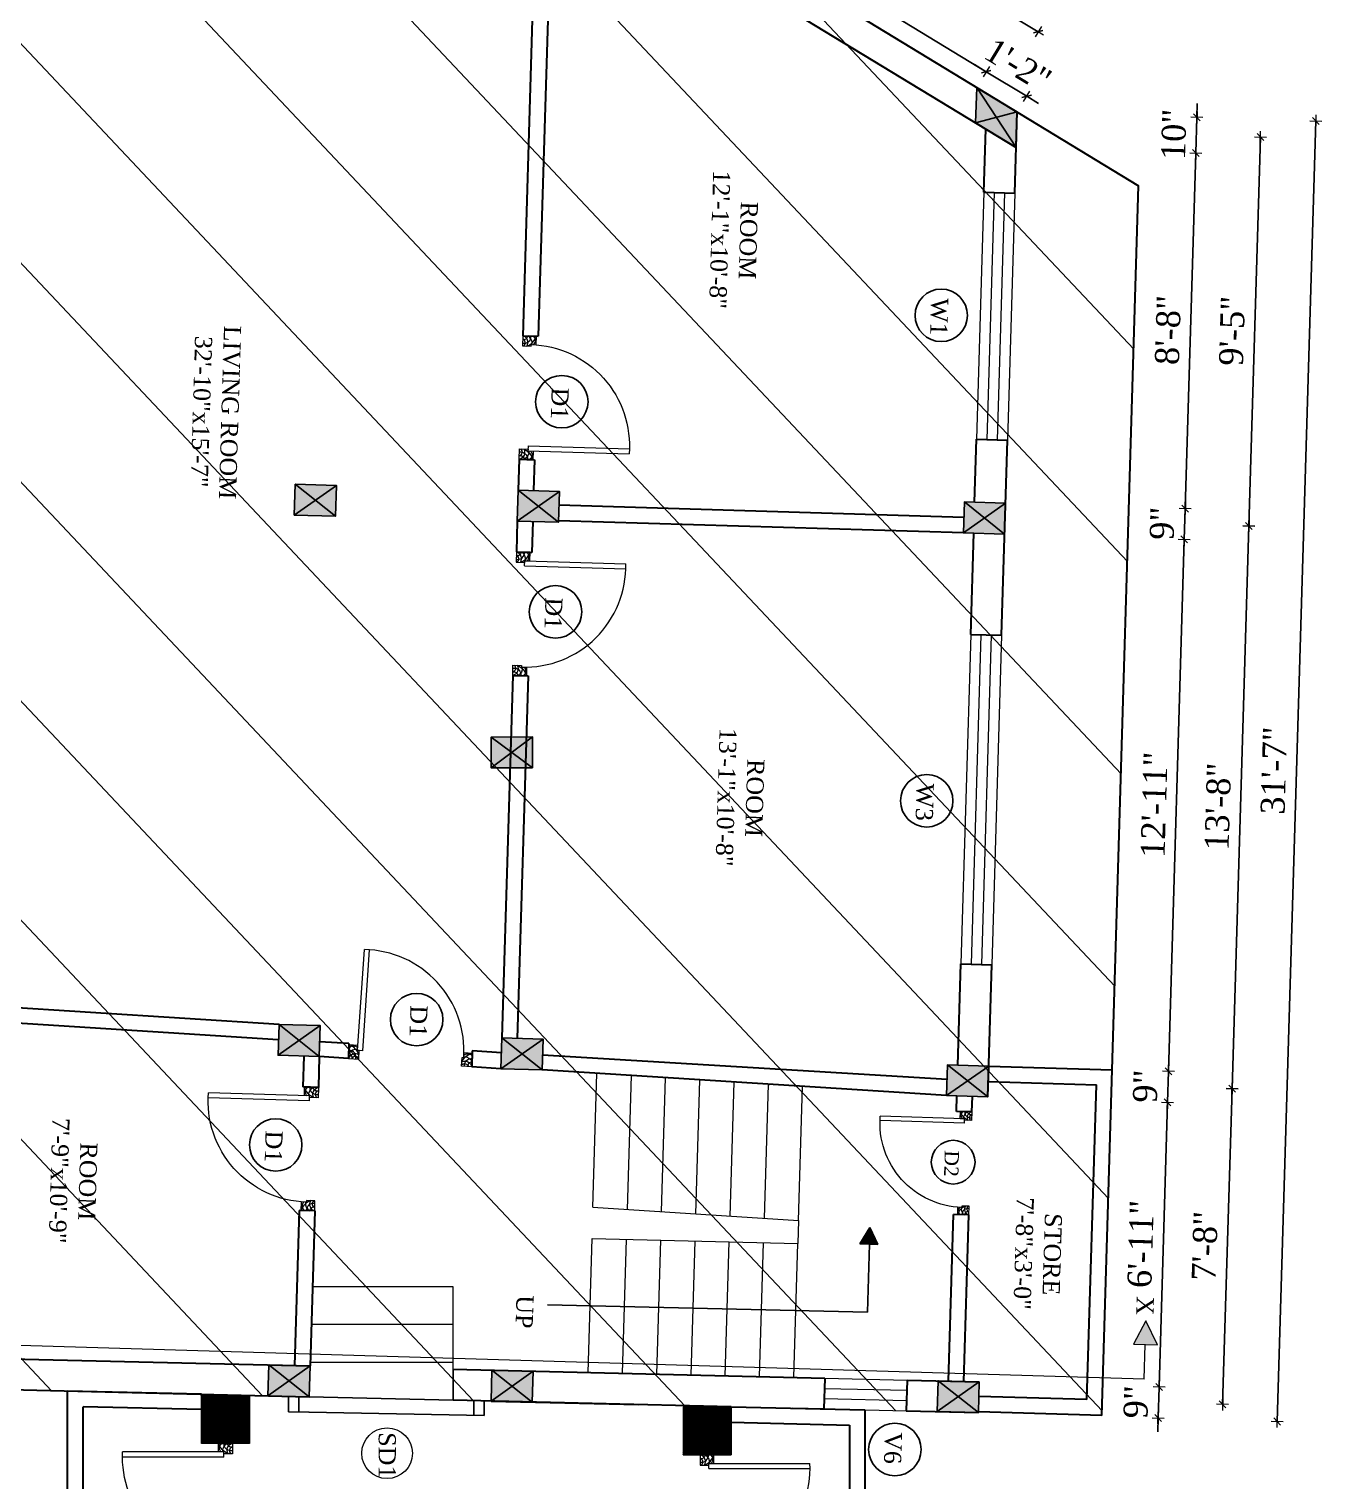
# Model space of a CAD drawing. Header units: inches. Extents: x 4069 to 291496, y -47643 to 12535.
# Drawn here: x 135830.4 to 136207.1, y -23064.9 to -22642 of the extents above; entities that cross this region are included whole.
import ezdxf

# ---------------------------------------------------------------- set-up
doc = ezdxf.new("R2010")
doc.units = ezdxf.units.IN
doc.header["$LTSCALE"] = 5
doc.header["$MEASUREMENT"] = 0
for name, color, linetype, lineweight in [('A-WALL', 7, 'Continuous', 9), ('Dimension', 7, 'Continuous', 18), ('DOOR', 62, 'Continuous', 0), ('Dw', 2, 'Continuous', 18), ('tefriş', 30, 'Continuous', 9)]:
    doc.layers.add(name, color=color, linetype=linetype, lineweight=lineweight)
doc.layers.add('dim line', color=7, linetype='Continuous', lineweight=15, true_color=0xfab2b2)
doc.layers.add('TEXT', color=6, linetype='Continuous')
doc.layers.add('WALL', color=7, linetype='Continuous')
doc.styles.add('ordinary', font='times.ttf')
doc.dimstyles.new('Copy of 96', dxfattribs={"dimtxt": 7, "dimasz": 4, "dimexe": 0.5, "dimexo": 0.5, "dimgap": 3, "dimtad": 1, "dimdec": 1, "dimzin": 11, "dimdsep": 46, "dimlunit": 4, "dimtxsty": 'ordinary', "dimblk": 'OBLIQUE', "dimcen": 0.09, "dimse1": 1, "dimse2": 1, "dimclrt": 6, "dimazin": 0, "dimtfac": 1, "dimtdec": 1, "dimtix": 1, "dimtmove": 2, "dimatfit": 3, "dimldrblk": 'leader', "dimfxl": 0.5, "dimfxlon": 1, "dimtolj": 1, "dimtzin": 0, "dimarcsym": 0})

# ---------------------------------------------------------------- blocks, each defined once
blk = doc.blocks.new('C1a')
at = {"color": 1, "ltscale": 5}
for p, q in [((18657.75, 4625.76), (18648.75, 4625.76)), ((18648.75, 4625.76), (18648.82, 4613.76)), ((18657.82, 4613.76), (18657.75, 4625.76)), ((18648.82, 4613.76), (18657.82, 4613.76))]:
    blk.add_line(p, q, dxfattribs=at)
blk = doc.blocks.new('c2a')
at = {"color": 1, "ltscale": 5}
for p, q in [((18091.63, 4625.76), (18084.82, 4613.76)), ((18101.98, 4625.76), (18091.63, 4625.76)), ((18095.17, 4613.76), (18101.98, 4625.76)), ((18084.82, 4613.76), (18095.17, 4613.76))]:
    blk.add_line(p, q, dxfattribs=at)
blk = doc.blocks.new('A$C27B36B59')
at = {"layer": 'DOOR'}
for p, q in [((0, 4), (0, 0)), ((2.5, 4), (0, 4)), ((0, 0), (3, 0)), ((2.5, 2.5), (2.5, 4)), ((3, 2.5), (2.5, 2.5)), ((3, 0), (3, 2.5))]:
    blk.add_line(p, q, dxfattribs=at)
for centre, radius, start, end in [((-1.4, -0.54), 4.75, 22.1411, 72.838), ((1.34, 2.09), 1.64, 45.138, 144.8948), ((2.21, 0.3), 2.49, 83.3149, 152.658), ((0.13, 0.37), 2.05, 349.4875, 93.6805), ((1.96, -0.47), 2.01, 58.7447, 166.495), ((-0.06, 0.32), 1.13, 343.542, 86.947), ((2.08, -0.4), 1.17, 38.2816, 160.1519)]:
    blk.add_arc(centre, radius, start, end, dxfattribs=at)
blk = doc.blocks.new('D2')
at = {"layer": 'DOOR'}
for p, q in [((74473.95, 24047.59), (74473.95, 24018.09)), ((74473.95, 24047.59), (74475.45, 24047.59)), ((74475.45, 24047.59), (74475.45, 24018.13))]:
    blk.add_line(p, q, dxfattribs=at)
blk.add_arc((74473.95, 24047.59), 29.5, 180, 272.9146, dxfattribs=at)
at = {"layer": 'DOOR', "xscale": -1, "rotation": 180}
blk.add_blockref('A$C27B36B59', (74441.95, 24050.09), dxfattribs=at)
at = {"layer": 'DOOR', "rotation": 180}
blk.add_blockref('A$C27B36B59', (74477.95, 24050.09), dxfattribs=at)
blk = doc.blocks.new('x-x')
at = {"ltscale": 5}
for points in [[(11364.03, -701.52), (11364.03, -694.51), (11357.15, -698.09)], [(11364.03, -1135.52), (11364.03, -1128.51), (11357.15, -1132.09)]]:
    blk.add_hatch(color=256, dxfattribs=at).paths.add_polyline_path(points)
for p, q in [((11364.03, -694.51), (11357.15, -698.09)), ((11364.03, -701.52), (11364.03, -694.51)), ((11357.15, -698.09), (11364.03, -701.52)), ((11374.13, -698.09), (11364.03, -698.09)), ((11374.13, -698.09), (11374.13, -1132.09)), ((11364.03, -1128.51), (11357.15, -1132.09)), ((11364.03, -1135.52), (11364.03, -1128.51)), ((11357.15, -1132.09), (11364.03, -1135.52)), ((11374.13, -1132.09), (11364.03, -1132.09))]:
    blk.add_line(p, q, dxfattribs=at)
at = {"layer": 'A-WALL', "color": 1, "ltscale": 5}
blk.add_line((11374.13, -1120.09), (11374.13, -1132.09), dxfattribs=at)
at = {"layer": 'TEXT', "style": 'ordinary'}
for p in [(11350.08, -700.97), (11350.08, -1134.1)]:
    blk.add_text('X', height=5, dxfattribs=at).set_placement(p)
blk = doc.blocks.new('oblique')
at = {"color": 0, "lineweight": -2}
blk.add_line((0.25, 0.25), (-0.25, -0.25), dxfattribs=at)
at = {"layer": 'dim line', "lineweight": 9}
for p, q in [((-0.4375, 0), (0.4375, 0)), ((0, 0.4375), (0, -0.4375))]:
    blk.add_line(p, q, dxfattribs=at)
blk = doc.blocks.new('*D3755')
at = {"layer": 'A-WALL', "color": 0, "lineweight": -2, "ltscale": 50, "transparency": 16777216}
blk.add_line((135929.46, -22545.1), (136109.27, -22654.43), dxfattribs=at)
at = {"layer": 'Defpoints', "color": 0, "ltscale": 50, "transparency": 16777216}
for p in [(135926.68, -22549.67), (136109.27, -22654.43), (136106.5, -22658.99)]:
    blk.add_point(p, dxfattribs=at)
at = {"layer": 'A-WALL', "color": 0, "lineweight": -2, "ltscale": 50, "transparency": 16777216, "xscale": 4, "yscale": 4, "zscale": 4}
for p, rotation in [((135929.46, -22545.1), 148.7014709242149), ((136109.27, -22654.43), 328.701470924215)]:
    blk.add_blockref('oblique', p, dxfattribs=dict(at, rotation=rotation))
at = {"layer": 'A-WALL', "color": 6, "ltscale": 50, "transparency": 16777216, "insert": (136022.78, -22594.15), "char_height": 7, "attachment_point": 5, "rotation": 328.7015, "style": 'ordinary'}
blk.add_mtext('\\A1;17\'-6"', dxfattribs=at)
blk = doc.blocks.new('_OBLIQUE')
at = {"color": 0, "linetype": 'ByBlock'}
blk.add_line((-0.5, -0.5), (0.5, 0.5), dxfattribs=at)
blk = doc.blocks.new('leader')
at = {"layer": 'Dimension'}
for p, q in [((0, -4.33), (0, 4.33)), ((-4.42, 0), (4.42, 0))]:
    blk.add_line(p, q, dxfattribs=at)
blk = doc.blocks.new('*D3756')
at = {"layer": 'A-WALL', "color": 0, "lineweight": -2, "ltscale": 50, "transparency": 16777216}
for p, q in [((136109.27, -22654.43), (136105.86, -22652.35)), ((136109.27, -22654.43), (136121.06, -22661.59)), ((136121.06, -22661.59), (136124.48, -22663.67))]:
    blk.add_line(p, q, dxfattribs=at)
at = {"layer": 'Defpoints', "color": 0, "ltscale": 50, "transparency": 16777216}
for p in [(136106.5, -22658.99), (136121.06, -22661.59), (136118.29, -22666.16)]:
    blk.add_point(p, dxfattribs=at)
at = {"layer": 'A-WALL', "color": 0, "lineweight": -2, "ltscale": 50, "transparency": 16777216, "xscale": 4, "yscale": 4, "zscale": 4}
for p, rotation in [((136109.27, -22654.43), 328.701470924215), ((136121.06, -22661.59), 148.7014709242149)]:
    blk.add_blockref('oblique', p, dxfattribs=dict(at, rotation=rotation))
at = {"layer": 'A-WALL', "color": 6, "ltscale": 50, "transparency": 16777216, "insert": (136118.55, -22652.46), "char_height": 7, "attachment_point": 5, "rotation": 328.7015, "style": 'ordinary'}
blk.add_mtext('\\A1;1\'-2"', dxfattribs=at)
blk = doc.blocks.new('*D3757')
at = {"layer": 'A-WALL', "color": 0, "lineweight": -2, "ltscale": 50, "transparency": 16777216}
blk.add_line((136124.42, -22642.79), (135932.81, -22526.3), dxfattribs=at)
at = {"layer": 'Defpoints', "color": 0, "ltscale": 50, "transparency": 16777216}
for p in [(135932.81, -22526.3), (135920.78, -22546.08), (136112.39, -22662.57)]:
    blk.add_point(p, dxfattribs=at)
at = {"layer": 'A-WALL', "color": 0, "lineweight": -2, "ltscale": 50, "transparency": 16777216, "xscale": 4, "yscale": 4, "zscale": 4}
for p, rotation in [((135932.81, -22526.3), 148.7014709223947), ((136124.42, -22642.79), 328.7014709223947)]:
    blk.add_blockref('oblique', p, dxfattribs=dict(at, rotation=rotation))
at = {"layer": 'A-WALL', "color": 6, "ltscale": 50, "transparency": 16777216, "insert": (136032.02, -22578.94), "char_height": 7, "attachment_point": 5, "rotation": 328.7015, "style": 'ordinary'}
blk.add_mtext('\\A1;18\'-8"', dxfattribs=at)
blk = doc.blocks.new('*D3759')
at = {"layer": 'A-WALL', "color": 0, "lineweight": -2, "ltscale": 50, "transparency": 16777216}
blk.add_line((135806.7, -22430.46), (136138.82, -22632.38), dxfattribs=at)
at = {"layer": 'Defpoints', "color": 0, "ltscale": 50, "transparency": 16777216}
for p in [(135786.17, -22464.24), (136138.82, -22632.38), (136118.29, -22666.16)]:
    blk.add_point(p, dxfattribs=at)
at = {"layer": 'A-WALL', "color": 0, "lineweight": -2, "ltscale": 50, "transparency": 16777216, "xscale": 4, "yscale": 4, "zscale": 4}
for p, rotation in [((135806.7, -22430.46), 148.7014709224015), ((136138.82, -22632.38), 328.7014709224015)]:
    blk.add_blockref('oblique', p, dxfattribs=dict(at, rotation=rotation))
at = {"layer": 'A-WALL', "color": 6, "ltscale": 50, "transparency": 16777216, "insert": (135976.17, -22525.82), "char_height": 7, "attachment_point": 5, "rotation": 328.7015, "style": 'ordinary'}
blk.add_mtext('\\A1;32\'-5"', dxfattribs=at)
blk = doc.blocks.new('*D3760')
at = {"layer": 'A-WALL', "color": 0, "lineweight": -2, "ltscale": 50, "transparency": 16777216}
for p, q in [((136170.64, -22667.72), (136170.76, -22663.72)), ((136170.64, -22667.72), (136170.33, -22678.07)), ((136170.33, -22678.07), (136170.21, -22682.06))]:
    blk.add_line(p, q, dxfattribs=at)
at = {"layer": 'Defpoints', "color": 0, "ltscale": 50, "transparency": 16777216}
for p in [(136118.29, -22666.16), (136117.98, -22676.5), (136170.33, -22678.07)]:
    blk.add_point(p, dxfattribs=at)
at = {"layer": 'A-WALL', "color": 0, "lineweight": -2, "ltscale": 50, "transparency": 16777216, "xscale": 4, "yscale": 4, "zscale": 4}
for p, rotation in [((136170.64, -22667.72), 268.2899854281703), ((136170.33, -22678.07), 88.28998542817027)]:
    blk.add_blockref('oblique', p, dxfattribs=dict(at, rotation=rotation))
at = {"layer": 'A-WALL', "color": 6, "ltscale": 50, "transparency": 16777216, "insert": (136163.93, -22672.7), "char_height": 7, "attachment_point": 5, "rotation": 88.29, "style": 'ordinary'}
blk.add_mtext('\\A1;10"', dxfattribs=at)
blk = doc.blocks.new('*D3761')
at = {"layer": 'A-WALL', "color": 0, "lineweight": -2, "ltscale": 50, "transparency": 16777216}
blk.add_line((136170.33, -22678.07), (136167.24, -22781.67), dxfattribs=at)
at = {"layer": 'Defpoints', "color": 0, "ltscale": 50, "transparency": 16777216}
for p in [(136117.98, -22676.5), (136114.89, -22780.11), (136167.24, -22781.67)]:
    blk.add_point(p, dxfattribs=at)
at = {"layer": 'A-WALL', "color": 0, "lineweight": -2, "ltscale": 50, "transparency": 16777216, "xscale": 4, "yscale": 4, "zscale": 4}
for p, rotation in [((136170.33, -22678.07), 88.28998542889805), ((136167.24, -22781.67), 268.289985428898)]:
    blk.add_blockref('oblique', p, dxfattribs=dict(at, rotation=rotation))
at = {"layer": 'A-WALL', "color": 6, "ltscale": 50, "transparency": 16777216, "insert": (136162.23, -22729.67), "char_height": 7, "attachment_point": 5, "rotation": 88.29, "style": 'ordinary'}
blk.add_mtext('\\A1;8\'-8"', dxfattribs=at)
blk = doc.blocks.new('*D3762')
at = {"layer": 'A-WALL', "color": 0, "lineweight": -2, "ltscale": 50, "transparency": 16777216}
for p, q in [((136167.24, -22781.67), (136166.97, -22790.67)), ((136167.24, -22781.67), (136167.36, -22777.67)), ((136166.97, -22790.67), (136166.85, -22794.66))]:
    blk.add_line(p, q, dxfattribs=at)
at = {"layer": 'Defpoints', "color": 0, "ltscale": 50, "transparency": 16777216}
for p in [(136114.89, -22780.11), (136114.62, -22789.1), (136166.97, -22790.67)]:
    blk.add_point(p, dxfattribs=at)
at = {"layer": 'A-WALL', "color": 0, "lineweight": -2, "ltscale": 50, "transparency": 16777216, "xscale": 4, "yscale": 4, "zscale": 4}
for p, rotation in [((136167.24, -22781.67), 268.289985428898), ((136166.97, -22790.67), 88.28998542889802)]:
    blk.add_blockref('oblique', p, dxfattribs=dict(at, rotation=rotation))
at = {"layer": 'A-WALL', "color": 6, "ltscale": 50, "transparency": 16777216, "insert": (136160.53, -22785.97), "char_height": 7, "attachment_point": 5, "rotation": 88.29, "style": 'ordinary'}
blk.add_mtext('\\A1;9"', dxfattribs=at)
blk = doc.blocks.new('*D3763')
at = {"layer": 'A-WALL', "color": 0, "lineweight": -2, "ltscale": 50, "transparency": 16777216}
blk.add_line((136166.97, -22790.67), (136162.34, -22945.6), dxfattribs=at)
at = {"layer": 'Defpoints', "color": 0, "ltscale": 50, "transparency": 16777216}
for p in [(136114.62, -22789.1), (136109.99, -22944.03), (136162.34, -22945.6)]:
    blk.add_point(p, dxfattribs=at)
at = {"layer": 'A-WALL', "color": 0, "lineweight": -2, "ltscale": 50, "transparency": 16777216, "xscale": 4, "yscale": 4, "zscale": 4}
for p, rotation in [((136166.97, -22790.67), 88.28998542889805), ((136162.34, -22945.6), 268.289985428898)]:
    blk.add_blockref('oblique', p, dxfattribs=dict(at, rotation=rotation))
at = {"layer": 'A-WALL', "color": 6, "ltscale": 50, "transparency": 16777216, "insert": (136158.16, -22867.94), "char_height": 7, "attachment_point": 5, "rotation": 88.29, "style": 'ordinary'}
blk.add_mtext('\\A1;12\'-11"', dxfattribs=at)
blk = doc.blocks.new('*D3764')
at = {"layer": 'A-WALL', "color": 0, "lineweight": -2, "ltscale": 50, "transparency": 16777216}
for p, q in [((136162.34, -22945.6), (136162.46, -22941.6)), ((136162.34, -22945.6), (136162.07, -22954.59)), ((136162.07, -22954.59), (136161.95, -22958.59))]:
    blk.add_line(p, q, dxfattribs=at)
at = {"layer": 'Defpoints', "color": 0, "ltscale": 50, "transparency": 16777216}
for p in [(136109.99, -22944.03), (136109.72, -22953.03), (136162.07, -22954.59)]:
    blk.add_point(p, dxfattribs=at)
at = {"layer": 'A-WALL', "color": 0, "lineweight": -2, "ltscale": 50, "transparency": 16777216, "xscale": 4, "yscale": 4, "zscale": 4}
for p, rotation in [((136162.34, -22945.6), 268.289985428898), ((136162.07, -22954.59), 88.28998542889802)]:
    blk.add_blockref('oblique', p, dxfattribs=dict(at, rotation=rotation))
at = {"layer": 'A-WALL', "color": 6, "ltscale": 50, "transparency": 16777216, "insert": (136155.64, -22949.9), "char_height": 7, "attachment_point": 5, "rotation": 88.29, "style": 'ordinary'}
blk.add_mtext('\\A1;9"', dxfattribs=at)
blk = doc.blocks.new('*D3765')
at = {"layer": 'A-WALL', "color": 0, "lineweight": -2, "ltscale": 50, "transparency": 16777216}
blk.add_line((136162.07, -22954.59), (136159.6, -23037.56), dxfattribs=at)
at = {"layer": 'Defpoints', "color": 0, "ltscale": 50, "transparency": 16777216}
for p in [(136109.72, -22953.03), (136107.25, -23035.99), (136159.6, -23037.56)]:
    blk.add_point(p, dxfattribs=at)
at = {"layer": 'A-WALL', "color": 0, "lineweight": -2, "ltscale": 50, "transparency": 16777216, "xscale": 4, "yscale": 4, "zscale": 4}
for p, rotation in [((136162.07, -22954.59), 88.28998542889805), ((136159.6, -23037.56), 268.289985428898)]:
    blk.add_blockref('oblique', p, dxfattribs=dict(at, rotation=rotation))
at = {"layer": 'A-WALL', "color": 6, "ltscale": 50, "transparency": 16777216, "insert": (136154.28, -22995.88), "char_height": 7, "attachment_point": 5, "rotation": 88.29, "style": 'ordinary'}
blk.add_mtext('\\A1;6\'-11"', dxfattribs=at)
blk = doc.blocks.new('*D3766')
at = {"layer": 'A-WALL', "color": 0, "lineweight": -2, "ltscale": 50, "transparency": 16777216}
for p, q in [((136159.6, -23037.56), (136159.72, -23033.56)), ((136159.6, -23037.56), (136159.33, -23046.55)), ((136159.33, -23046.55), (136159.21, -23050.55))]:
    blk.add_line(p, q, dxfattribs=at)
at = {"layer": 'Defpoints', "color": 0, "ltscale": 50, "transparency": 16777216}
for p in [(136107.25, -23035.99), (136106.98, -23044.99), (136159.33, -23046.55)]:
    blk.add_point(p, dxfattribs=at)
at = {"layer": 'A-WALL', "color": 0, "lineweight": -2, "ltscale": 50, "transparency": 16777216, "xscale": 4, "yscale": 4, "zscale": 4}
for p, rotation in [((136159.6, -23037.56), 268.289985428898), ((136159.33, -23046.55), 88.28998542889802)]:
    blk.add_blockref('oblique', p, dxfattribs=dict(at, rotation=rotation))
at = {"layer": 'A-WALL', "color": 6, "ltscale": 50, "transparency": 16777216, "insert": (136152.9, -23041.86), "char_height": 7, "attachment_point": 5, "rotation": 88.29, "style": 'ordinary'}
blk.add_mtext('\\A1;9"', dxfattribs=at)
blk = doc.blocks.new('*D3767')
at = {"layer": 'A-WALL', "color": 0, "lineweight": -2, "ltscale": 50, "transparency": 16777216}
blk.add_line((136178.13, -23042.61), (136180.88, -22950.65), dxfattribs=at)
at = {"layer": 'Defpoints', "color": 0, "ltscale": 50, "transparency": 16777216}
for p in [(136109.86, -22948.53), (136180.88, -22950.65), (136107.11, -23040.49)]:
    blk.add_point(p, dxfattribs=at)
at = {"layer": 'A-WALL', "color": 0, "lineweight": -2, "ltscale": 50, "transparency": 16777216, "xscale": 4, "yscale": 4, "zscale": 4}
for p, rotation in [((136180.88, -22950.65), 88.28998542811846), ((136178.13, -23042.61), 268.2899854281184)]:
    blk.add_blockref('oblique', p, dxfattribs=dict(at, rotation=rotation))
at = {"layer": 'A-WALL', "color": 6, "ltscale": 50, "transparency": 16777216, "insert": (136172.94, -22996.44), "char_height": 7, "attachment_point": 5, "rotation": 88.29, "style": 'ordinary'}
blk.add_mtext('\\A1;7\'-8"', dxfattribs=at)
blk = doc.blocks.new('*D3768')
at = {"layer": 'A-WALL', "color": 0, "lineweight": -2, "ltscale": 50, "transparency": 16777216}
blk.add_line((136180.88, -22950.65), (136185.77, -22786.73), dxfattribs=at)
at = {"layer": 'Defpoints', "color": 0, "ltscale": 50, "transparency": 16777216}
for p in [(136114.75, -22784.61), (136185.77, -22786.73), (136109.86, -22948.53)]:
    blk.add_point(p, dxfattribs=at)
at = {"layer": 'A-WALL', "color": 0, "lineweight": -2, "ltscale": 50, "transparency": 16777216, "xscale": 4, "yscale": 4, "zscale": 4}
for p, rotation in [((136185.77, -22786.73), 88.28998542889788), ((136180.88, -22950.65), 268.2899854288979)]:
    blk.add_blockref('oblique', p, dxfattribs=dict(at, rotation=rotation))
at = {"layer": 'A-WALL', "color": 6, "ltscale": 50, "transparency": 16777216, "insert": (136176.77, -22868.49), "char_height": 7, "attachment_point": 5, "rotation": 88.29, "style": 'ordinary'}
blk.add_mtext('\\A1;13\'-8"', dxfattribs=at)
blk = doc.blocks.new('*D3769')
at = {"layer": 'A-WALL', "color": 0, "lineweight": -2, "ltscale": 50, "transparency": 16777216}
blk.add_line((136185.77, -22786.73), (136189.15, -22673.45), dxfattribs=at)
at = {"layer": 'Defpoints', "color": 0, "ltscale": 50, "transparency": 16777216}
for p in [(136118.13, -22671.33), (136189.15, -22673.45), (136114.75, -22784.61)]:
    blk.add_point(p, dxfattribs=at)
at = {"layer": 'A-WALL', "color": 0, "lineweight": -2, "ltscale": 50, "transparency": 16777216, "xscale": 4, "yscale": 4, "zscale": 4}
for p, rotation in [((136189.15, -22673.45), 88.28998542889788), ((136185.77, -22786.73), 268.2899854288979)]:
    blk.add_blockref('oblique', p, dxfattribs=dict(at, rotation=rotation))
at = {"layer": 'A-WALL', "color": 6, "ltscale": 50, "transparency": 16777216, "insert": (136180.89, -22729.89), "char_height": 7, "attachment_point": 5, "rotation": 88.29, "style": 'ordinary'}
blk.add_mtext('\\A1;9\'-5"', dxfattribs=at)
blk = doc.blocks.new('*D3770')
at = {"layer": 'A-WALL', "color": 0, "lineweight": -2, "ltscale": 50, "transparency": 16777216}
blk.add_line((136205.32, -22668.76), (136194.01, -23047.59), dxfattribs=at)
at = {"layer": 'Defpoints', "color": 0, "ltscale": 50, "transparency": 16777216}
for p in [(136118.29, -22666.16), (136106.98, -23044.99), (136194.01, -23047.59)]:
    blk.add_point(p, dxfattribs=at)
at = {"layer": 'A-WALL', "color": 0, "lineweight": -2, "ltscale": 50, "transparency": 16777216, "xscale": 4, "yscale": 4, "zscale": 4}
for p, rotation in [((136205.32, -22668.76), 88.28998542889791), ((136194.01, -23047.59), 268.2899854288979)]:
    blk.add_blockref('oblique', p, dxfattribs=dict(at, rotation=rotation))
at = {"layer": 'A-WALL', "color": 6, "ltscale": 50, "transparency": 16777216, "insert": (136193.09, -22857.98), "char_height": 7, "attachment_point": 5, "rotation": 88.29, "style": 'ordinary'}
blk.add_mtext('\\A1;31\'-7"', dxfattribs=at)

msp = doc.modelspace()

# ---------------------------------------------------------------- hatches: boundary and pattern name
at = {"layer": 'A-WALL', "ltscale": 5}
h = msp.add_hatch(dxfattribs=at)
h.set_pattern_fill('ANSI31', color=256, angle=270)
h.set_pattern_definition([(315, (134390.9387, 1491.74097), (0.08838834765, 0.08838834765), [])])
h.paths.add_polyline_path([(135894.65985, -23039.95816), (135880.65985, -23039.95816), (135880.65985, -23053.95816), (135894.65985, -23053.95816)])
h = msp.add_hatch(dxfattribs=at)
h.set_pattern_fill('ANSI31', color=256, angle=270)
h.set_pattern_definition([(315, (134382.22104, 1378.79526), (0.08838834765, 0.08838834765), [])])
h.paths.add_polyline_path([(136020.94218, -23043.28276), (136020.94218, -23057.28276), (136034.94218, -23057.28276), (136034.94218, -23043.28276)])
at = {"layer": 'WALL', "linetype": 'ByBlock', "ltscale": 5, "true_color": 0xf8991e}
h = msp.add_hatch(dxfattribs=at)
h.set_pattern_fill('ANSI31', color=30, scale=350, angle=268.2899854)
h.set_pattern_definition([(313.29, (138612.05, -14436), (31.8453, 29.99899), [])])
h.paths.add_polyline_path([(135750.79294, -22442.73042), (136153.66326, -22687.66526), (136142.96683, -23045.95361), (135733.07748, -23036.12876)])
h = msp.add_hatch(color=30, dxfattribs=at)
h.dxf.hatch_style = 1
h.paths.add_polyline_path([(136112.2392, -22667.74689), (136106.18911, -22669.33501), (136117.98044, -22676.50383)])
h.paths.add_polyline_path([(136112.2392, -22667.74689), (136117.98044, -22676.50383), (136118.28928, -22666.15878)])
h.paths.add_polyline_path([(136118.28928, -22666.15878), (136106.49796, -22658.98996), (136112.2392, -22667.74689)])
h.paths.add_polyline_path([(136112.2392, -22667.74689), (136106.49796, -22658.98996), (136106.18911, -22669.33501)])
h = msp.add_hatch(color=30, dxfattribs=at)
h.dxf.hatch_style = 1
h.paths.add_polyline_path([(135913.82339, -22779.25295), (135907.96034, -22774.57591), (135907.69178, -22783.5719)])
h.paths.add_polyline_path([(135907.69178, -22783.5719), (135919.68643, -22783.92999), (135913.82339, -22779.25295)])
h.paths.add_polyline_path([(135913.82339, -22779.25295), (135919.68643, -22783.92999), (135919.955, -22774.934)])
h.paths.add_polyline_path([(135919.955, -22774.934), (135907.96034, -22774.57591), (135913.82339, -22779.25295)])
h = msp.add_hatch(color=30, dxfattribs=at)
h.dxf.hatch_style = 1
h.paths.add_polyline_path([(135978.80086, -22780.97759), (135972.93782, -22776.30055), (135972.66925, -22785.29654)])
h.paths.add_polyline_path([(135972.66925, -22785.29654), (135984.6639, -22785.65464), (135978.80086, -22780.97759)])
h.paths.add_polyline_path([(135978.80086, -22780.97759), (135984.6639, -22785.65464), (135984.93247, -22776.65864)])
h.paths.add_polyline_path([(135984.93247, -22776.65864), (135972.93782, -22776.30055), (135978.80086, -22780.97759)])
h = msp.add_hatch(color=30, dxfattribs=at)
h.dxf.hatch_style = 1
h.paths.add_polyline_path([(136108.7558, -22784.42688), (136102.89276, -22779.74984), (136102.62419, -22788.74583)])
h.paths.add_polyline_path([(136102.62419, -22788.74583), (136114.61885, -22789.10392), (136108.7558, -22784.42688)])
h.paths.add_polyline_path([(136108.7558, -22784.42688), (136114.61885, -22789.10392), (136114.88742, -22780.10793)])
h.paths.add_polyline_path([(136114.88742, -22780.10793), (136102.89276, -22779.74984), (136108.7558, -22784.42688)])
h = msp.add_hatch(color=30, dxfattribs=at)
h.dxf.hatch_style = 1
h.paths.add_polyline_path([(135965.06805, -22857.21705), (135971.06805, -22852.68006), (135965.06805, -22848.21688)])
h.paths.add_polyline_path([(135965.06805, -22857.21705), (135977.06805, -22857.14324), (135971.06805, -22852.68006)])
h.paths.add_polyline_path([(135977.06805, -22857.14324), (135977.06805, -22848.14307), (135971.06805, -22852.68006)])
h.paths.add_polyline_path([(135971.06805, -22852.68006), (135977.06805, -22848.14307), (135965.06805, -22848.21688)])
h = msp.add_hatch(color=30, dxfattribs=at)
h.dxf.hatch_style = 1
h.paths.add_polyline_path([(135909.12582, -22936.60309), (135903.26277, -22931.92605), (135902.99421, -22940.92204)])
h.paths.add_polyline_path([(135902.99421, -22940.92204), (135914.98886, -22941.28013), (135909.12582, -22936.60309)])
h.paths.add_polyline_path([(135909.12582, -22936.60309), (135914.98886, -22941.28013), (135915.25743, -22932.28414)])
h.paths.add_polyline_path([(135915.25743, -22932.28414), (135903.26277, -22931.92605), (135909.12582, -22936.60309)])
h = msp.add_hatch(color=30, dxfattribs=at)
h.dxf.hatch_style = 1
h.paths.add_polyline_path([(135974.03784, -22940.52001), (135968.1748, -22935.84297), (135967.90623, -22944.83896)])
h.paths.add_polyline_path([(135967.90623, -22944.83896), (135979.90088, -22945.19705), (135974.03784, -22940.52001)])
h.paths.add_polyline_path([(135974.03784, -22940.52001), (135979.90088, -22945.19705), (135980.16945, -22936.20106)])
h.paths.add_polyline_path([(135980.16945, -22936.20106), (135968.1748, -22935.84297), (135974.03784, -22940.52001)])
h = msp.add_hatch(color=30, dxfattribs=at)
h.dxf.hatch_style = 1
h.paths.add_polyline_path([(136103.86189, -22948.35384), (136097.99884, -22943.6768), (136097.73028, -22952.67279)])
h.paths.add_polyline_path([(136097.73028, -22952.67279), (136109.72493, -22953.03088), (136103.86189, -22948.35384)])
h.paths.add_polyline_path([(136103.86189, -22948.35384), (136109.72493, -22953.03088), (136109.9935, -22944.03489)])
h.paths.add_polyline_path([(136109.9935, -22944.03489), (136097.99884, -22943.6768), (136103.86189, -22948.35384)])
at = {"layer": 'WALL', "linetype": 'ByBlock', "ltscale": 5}
msp.add_hatch(color=2, dxfattribs=at).paths.add_polyline_path([(136075.40989, -22991.05659), (136077.66635, -22995.98727), (136072.42044, -22995.83065)])
at = {"layer": 'WALL', "linetype": 'ByBlock', "ltscale": 5, "true_color": 0xf8991e}
h = msp.add_hatch(color=30, dxfattribs=at)
h.dxf.hatch_style = 1
h.paths.add_polyline_path([(135900.03375, -23040.08552), (135906.16647, -23035.7296), (135900.30233, -23031.08936)])
h.paths.add_polyline_path([(135900.03375, -23040.08552), (135912.03061, -23040.36984), (135906.16647, -23035.7296)])
h.paths.add_polyline_path([(135912.03061, -23040.36984), (135912.29919, -23031.37367), (135906.16647, -23035.7296)])
h.paths.add_polyline_path([(135906.16647, -23035.7296), (135912.29919, -23031.37367), (135900.30233, -23031.08936)])
h = msp.add_hatch(color=30, dxfattribs=at)
h.dxf.hatch_style = 1
h.paths.add_polyline_path([(135965.01674, -23041.62557), (135971.14945, -23037.26965), (135965.28531, -23032.62941)])
h.paths.add_polyline_path([(135965.01674, -23041.62557), (135977.0136, -23041.90989), (135971.14945, -23037.26965)])
h.paths.add_polyline_path([(135977.0136, -23041.90989), (135977.28217, -23032.91373), (135971.14945, -23037.26965)])
h.paths.add_polyline_path([(135971.14945, -23037.26965), (135977.28217, -23032.91373), (135965.28531, -23032.62941)])
h = msp.add_hatch(color=30, dxfattribs=at)
h.dxf.hatch_style = 1
h.paths.add_polyline_path([(136094.9827, -23044.70568), (136101.11542, -23040.34976), (136095.25128, -23035.70952)])
h.paths.add_polyline_path([(136094.9827, -23044.70568), (136106.97956, -23044.99), (136101.11542, -23040.34976)])
h.paths.add_polyline_path([(136106.97956, -23044.99), (136107.24813, -23035.99384), (136101.11542, -23040.34976)])
h.paths.add_polyline_path([(136101.11542, -23040.34976), (136107.24813, -23035.99384), (136095.25128, -23035.70952)])

# ---------------------------------------------------------------- linework, layer by layer
at = {"color": 1, "ltscale": 5}
for p, q in [((136106.49796, -22658.98996), (136117.98044, -22676.50383)), ((136118.28928, -22666.15878), (136106.18911, -22669.33501)), ((135907.69178, -22783.5719), (135919.955, -22774.934)), ((135907.96034, -22774.57591), (135919.68643, -22783.92999)), ((135972.66925, -22785.29654), (135984.93247, -22776.65864)), ((135972.93782, -22776.30055), (135984.6639, -22785.65464)), ((136102.62419, -22788.74583), (136114.88742, -22780.10793)), ((136102.89276, -22779.74984), (136114.61885, -22789.10392)), ((135965.06805, -22857.21705), (135977.06805, -22848.14307)), ((135965.06805, -22848.21688), (135977.06805, -22857.14324)), ((135902.99421, -22940.92204), (135915.25743, -22932.28414)), ((135903.26277, -22931.92605), (135914.98886, -22941.28013)), ((135967.90623, -22944.83896), (135980.16945, -22936.20106)), ((135968.1748, -22935.84297), (135979.90088, -22945.19705)), ((136097.73028, -22952.67279), (136109.9935, -22944.03489)), ((136097.99884, -22943.6768), (136109.72493, -22953.03088)), ((136045.79553, -22949.71353), (136045.81675, -22949.37911)), ((135912.03061, -23040.36984), (135900.30233, -23031.08936)), ((135900.03375, -23040.08552), (135912.29919, -23031.37367)), ((135965.01674, -23041.62557), (135977.28217, -23032.91373)), ((135965.28531, -23032.62941), (135977.0136, -23041.90989)), ((136094.9827, -23044.70568), (136107.24813, -23035.99384)), ((136095.25128, -23035.70952), (136106.97956, -23044.99))]:
    msp.add_line(p, q, dxfattribs=at)
at = {"layer": 'A-WALL', "lineweight": 30}
for p, q in [((135750.79294, -22442.73042), (136153.66326, -22687.66526)), ((135990.24107, -22598.84157), (136117.98044, -22676.50383)), ((135977.12603, -22636.01171), (135974.28066, -22731.32059)), ((135981.62403, -22636.146), (135978.77866, -22731.45488)), ((136117.58445, -22689.76789), (136118.28928, -22666.15878)), ((136108.58846, -22689.49932), (136109.13694, -22671.12721)), ((136145.97747, -22945.10917), (136153.66326, -22687.66526)), ((136108.58846, -22689.49932), (136117.58445, -22689.76789)), ((135974.28066, -22731.32059), (135978.77866, -22731.45488)), ((136105.89142, -22779.83936), (136106.43991, -22761.46725)), ((136106.43991, -22761.46725), (136115.4359, -22761.73582)), ((136113.73854, -22818.59078), (136115.4359, -22761.73582)), ((135973.20638, -22767.30456), (135972.93782, -22776.30055)), ((135973.20638, -22767.30456), (135977.70438, -22767.43884)), ((135977.70438, -22767.43884), (135977.43581, -22776.43484)), ((136102.75848, -22784.24783), (135984.81103, -22780.7266)), ((135972.66925, -22785.29654), (135972.40068, -22794.29254)), ((135977.16724, -22785.43083), (135976.89868, -22794.42682)), ((136102.62419, -22788.74583), (135984.67674, -22785.2246)), ((136104.74255, -22818.32221), (136105.62286, -22788.83535)), ((135972.40068, -22794.29254), (135976.89868, -22794.42682)), ((136104.74255, -22818.32221), (136113.73854, -22818.59078)), ((135971.3264, -22830.2765), (135968.1748, -22935.84297)), ((135971.3264, -22830.2765), (135975.8244, -22830.41079)), ((135975.8244, -22830.41079), (135972.67279, -22935.97725)), ((136100.99751, -22943.76632), (136101.87782, -22914.27946)), ((136101.87782, -22914.27946), (136110.87381, -22914.54803)), ((136109.72493, -22953.03088), (136110.87381, -22914.54803)), ((135903.26277, -22931.92605), (135784.43474, -22924.39005)), ((135902.97796, -22936.41703), (135784.14992, -22928.88102)), ((135923.60619, -22937.47687), (135915.1177, -22936.96465)), ((135923.60619, -22937.47687), (135923.47561, -22941.85089)), ((135910.49087, -22941.14585), (135910.2223, -22950.14184)), ((135914.98886, -22941.28013), (135914.72029, -22950.27612)), ((135923.47561, -22941.85089), (135914.98886, -22941.28013)), ((135959.55747, -22939.64623), (135959.41948, -22944.2682)), ((135968.04596, -22940.15845), (135959.55747, -22939.64623)), ((136097.87001, -22947.99228), (135980.02972, -22940.88157)), ((135967.90623, -22944.83896), (135959.41948, -22944.2682)), ((136097.73028, -22952.67279), (135979.90088, -22945.19705)), ((136109.9935, -22944.03489), (136145.97747, -22945.10917)), ((136142.97014, -23045.84295), (136145.97747, -22945.10917)), ((135914.72029, -22950.27612), (135910.2223, -22950.14184)), ((136109.85922, -22948.53289), (136141.34519, -22949.47288)), ((136138.60642, -23041.21067), (136141.34519, -22949.47288)), ((136100.59466, -22957.26031), (136100.72894, -22952.76232)), ((136105.09265, -22957.3946), (136105.22694, -22952.8966)), ((136105.09265, -22957.3946), (136100.59466, -22957.26031)), ((135909.14802, -22986.12581), (135907.80119, -23031.23939)), ((135913.64602, -22986.26009), (135909.14802, -22986.12581)), ((135913.64602, -22986.26009), (135912.29919, -23031.37367)), ((136098.25049, -23035.7806), (136099.69943, -22987.24695)), ((136104.19742, -22987.38124), (136099.69943, -22987.24695)), ((136102.74849, -23035.91488), (136104.19742, -22987.38124)), ((135769.33662, -23027.98555), (135912.29919, -23031.37367)), ((135954.03061, -23032.36268), (136062.25992, -23034.92764)), ((136062.25992, -23034.92764), (136061.99134, -23043.92381)), ((136086.25363, -23035.49628), (136085.98506, -23044.49244)), ((136086.25363, -23035.49628), (136107.24813, -23035.99384)), ((135733.07748, -23036.12876), (135912.03061, -23040.36984)), ((135841.65985, -23381.54403), (135841.65985, -23038.70209)), ((135880.65985, -23039.62637), (135841.65985, -23038.70209)), ((135846.15985, -23379.0941), (135846.15985, -23043.31001)), ((135880.65985, -23044.12763), (135846.15985, -23043.31001)), ((136034.94218, -23043.28276), (135954.03061, -23041.36521)), ((135965.01674, -23041.62557), (136008.00661, -23042.6444)), ((136034.94218, -23057.28276), (136034.94218, -23043.28276)), ((136034.94218, -23043.28276), (136073.94218, -23044.20703)), ((136052.94218, -23043.70935), (136061.99134, -23043.92381)), ((136138.60642, -23041.21067), (136107.12045, -23040.27068)), ((136034.94218, -23047.78402), (136069.44218, -23048.60165)), ((136073.94218, -23044.20703), (136073.94218, -23125.16902)), ((136085.98506, -23044.49244), (136106.97956, -23044.99)), ((136142.97014, -23045.84295), (136106.98617, -23044.76868)), ((136069.44218, -23048.60165), (136069.44218, -23129.66902))]:
    msp.add_line(p, q, dxfattribs=at)
at = {"layer": 'A-WALL', "ltscale": 5}
for p, q in [((135954.03061, -23008.36521), (135912.98609, -23008.36521)), ((135954.03061, -23041.36521), (135954.03061, -23008.36521)), ((135954.03061, -23019.36521), (135912.65769, -23019.36521)), ((135954.03061, -23030.36521), (135912.32929, -23030.36521)), ((135954.03061, -23032.36268), (135954.03061, -23041.36521))]:
    msp.add_line(p, q, dxfattribs=at)
for points in [[(135894.65985, -23039.95816), (135894.65985, -23053.95816), (135880.65985, -23053.95816), (135880.65985, -23039.95816)], [(136020.94218, -23043.28276), (136020.94218, -23057.28276), (136034.94218, -23057.28276), (136034.94218, -23043.28276)]]:
    msp.add_lwpolyline(points, close=True, dxfattribs=at)
msp.add_circle((135934.73929, -23056.83686), 7.38406, dxfattribs=at)
at = {"layer": 'Dw', "color": 3}
for p, q in [((136108.58846, -22689.49932), (136106.43991, -22761.46725)), ((136111.58712, -22689.58884), (136109.43857, -22761.55678)), ((136114.58579, -22689.67836), (136112.43724, -22761.6463)), ((136117.58445, -22689.76789), (136115.4359, -22761.73582)), ((136104.74255, -22818.32221), (136101.87782, -22914.27946)), ((136107.74121, -22818.41174), (136104.87648, -22914.36898)), ((136110.73988, -22818.50126), (136107.87514, -22914.45851)), ((136113.73854, -22818.59078), (136110.87381, -22914.54803)), ((136062.23225, -23034.92699), (136086.22596, -23035.49562)), ((136062.16117, -23037.92615), (136086.15488, -23038.49478)), ((136062.01901, -23043.92446), (136086.01273, -23044.4931)), ((136062.09009, -23040.9253), (136086.08381, -23041.49394))]:
    msp.add_line(p, q, dxfattribs=at)
at = {"layer": 'tefriş', "ltscale": 5}
for p, q in [((135994.71403, -22985.19335), (135995.87783, -22946.21071)), ((136004.75563, -22985.83044), (136005.91943, -22946.84781)), ((136014.68511, -22986.46042), (136015.84891, -22947.47779)), ((136024.70429, -22987.09609), (136025.86809, -22948.11346)), ((136034.67862, -22987.72892), (136035.84242, -22948.74629)), ((136044.65295, -22988.36175), (136045.81675, -22949.37911)), ((136054.62728, -22988.99457), (136055.79108, -22950.01194)), ((135994.71403, -22985.19335), (136054.62728, -22988.99457)), ((136054.62728, -22988.99457), (136054.42614, -22995.73178)), ((135993.2773, -23033.2928), (135994.4411, -22994.31017)), ((135994.4411, -22994.31017), (136054.42614, -22995.73178)), ((136003.2743, -23033.52972), (136004.4381, -22994.54709)), ((136013.27131, -23033.76665), (136014.4351, -22994.78402)), ((136023.2702, -23034.00361), (136024.434, -22995.02098)), ((136033.26531, -23034.24049), (136034.42911, -22995.25786)), ((136043.26232, -23034.47741), (136044.42612, -22995.49478)), ((136053.26235, -23034.71441), (136054.42614, -22995.73178))]:
    msp.add_line(p, q, dxfattribs=at)
at = {"layer": 'TEXT'}
for centre, radius in [((136096.16301, -22725.39425), 7.64038), ((135985.63143, -22750.55242), 7.64038), ((135983.80424, -22811.75606), 7.64038), ((136091.9416, -22866.79489), 7.64038), ((135943.34899, -22930.51927), 7.64038), ((135902.29525, -22967.02827), 7.64038), ((136099.64207, -22972.0431), 6.36673), ((136082.65988, -23055.7372), 7.64038)]:
    msp.add_circle(centre, radius, dxfattribs=at)
at = {"layer": 'WALL', "color": 2, "linetype": 'ByBlock', "ltscale": 5}
for p, q in [((136072.42044, -22995.83065), (136075.40989, -22991.05659)), ((136075.40989, -22991.05659), (136077.66635, -22995.98727)), ((136077.66635, -22995.98727), (136072.42044, -22995.83065)), ((136075.26483, -22995.91557), (136074.67368, -23015.71674)), ((135981.51184, -23013.62824), (136074.67368, -23015.71674))]:
    msp.add_line(p, q, dxfattribs=at)
at = {"layer": 'WALL', "color": 2, "linetype": 'ByBlock'}
for p, q in [((135906.03061, -23040.22764), (135906.03061, -23044.7419)), ((135909.03061, -23040.29874), (135909.03061, -23044.8)), ((135912.03061, -23040.36984), (135954.03061, -23041.36521)), ((135960.03061, -23041.5074), (135960.03061, -23045.80747)), ((135963.03061, -23041.5785), (135963.03061, -23045.86603)), ((135912.03061, -23044.8711), (135906.03061, -23044.7289)), ((135911.924, -23044.86857), (135963.03061, -23045.86603))]:
    msp.add_line(p, q, dxfattribs=at)
at = {"layer": 'WALL', "color": 2, "linetype": 'ByBlock', "ltscale": 5}
for points in [[(136106.49796, -22658.98996), (136106.18911, -22669.33501), (136117.98044, -22676.50383), (136118.28928, -22666.15878)], [(135907.96034, -22774.57591), (135907.69178, -22783.5719), (135919.68643, -22783.92999), (135919.955, -22774.934)], [(135972.93782, -22776.30055), (135972.66925, -22785.29654), (135984.6639, -22785.65464), (135984.93247, -22776.65864)], [(136102.89276, -22779.74984), (136102.62419, -22788.74583), (136114.61885, -22789.10392), (136114.88742, -22780.10793)], [(135977.06805, -22848.14307), (135965.06805, -22848.21688), (135965.06805, -22857.21705), (135977.06805, -22857.14324)], [(135903.26277, -22931.92605), (135902.99421, -22940.92204), (135914.98886, -22941.28013), (135915.25743, -22932.28414)], [(135968.1748, -22935.84297), (135967.90623, -22944.83896), (135979.90088, -22945.19705), (135980.16945, -22936.20106)], [(136097.99884, -22943.6768), (136097.73028, -22952.67279), (136109.72493, -22953.03088), (136109.9935, -22944.03489)], [(135912.29919, -23031.37367), (135900.30233, -23031.08936), (135900.03375, -23040.08552), (135912.03061, -23040.36984)], [(135977.28217, -23032.91373), (135965.28531, -23032.62941), (135965.01674, -23041.62557), (135977.0136, -23041.90989)], [(136107.24813, -23035.99384), (136095.25128, -23035.70952), (136094.9827, -23044.70568), (136106.97956, -23044.99)]]:
    msp.add_lwpolyline(points, close=True, dxfattribs=at)

# ---------------------------------------------------------------- block references
at = {"layer": 'A-WALL', "color": 1, "rotation": 268.2899854281289}
msp.add_blockref('x-x', (137192.48759, -11686.98668), dxfattribs=at)
at = {"layer": 'WALL', "color": 2, "linetype": 'ByBlock', "ltscale": 5}
for name, p, rotation in [('c2a', (132034.46173, -4444.54567), 268.2899854281289), ('C1a', (131351.30888, -4199.39783), 270), ('C1a', (131845.0964, -4252.89641), 268.2899854281289), ('C1a', (131910.07938, -4254.43646), 268.2899854281578), ('C1a', (132040.04535, -4257.51657), 268.2899854281289)]:
    msp.add_blockref(name, p, dxfattribs=dict(at, rotation=rotation))
at = {"layer": 'WALL', "color": 2, "linetype": 'ByBlock', "xscale": -1}
for p, rotation in [((162235.07694, 50959.80106), 88.28998542812892), ((109652.84974, -96677.38174), 268.2899854281289), ((111839.57193, -97531.90939), 269.9999999998168)]:
    msp.add_blockref('D2', p, dxfattribs=dict(at, rotation=rotation))
at = {"layer": 'WALL', "color": 2, "linetype": 'ByBlock'}
for p, rotation in [((157789.28501, -97956.75328), 88.28998542812889), ((211847.35688, -3943.53001), 176.1524916298231), ((160076.03009, -97535.23398), 89.99999999999999)]:
    msp.add_blockref('D2', p, dxfattribs=dict(at, rotation=rotation))
at = {"layer": 'WALL', "color": 2, "linetype": 'ByBlock', "xscale": -0.8332999999984168, "yscale": 0.8333000000000083, "zscale": 0.8333, "rotation": 268.2899854281289}
msp.add_blockref('D2', (114221.07592, -84394.19171), dxfattribs=at)

# ---------------------------------------------------------------- texts
at = {"layer": 'TEXT', "style": 'ordinary'}
for s, height, rotation, p in [('W1', 5, 268.2903735, (136093.25045, -22720.27206)), ('D1', 5, 268.2895973, (135982.69102, -22746.36481)), ('D1', 5, 268.2903735, (135980.86533, -22807.51646)), ('W3', 5, 268.2903735, (136089.02904, -22861.6727)), ('D1', 5, 268.2895973, (135941.54862, -22926.31362)), ('D1', 5, 268.2903735, (135899.35633, -22962.78866)), ('D2', 4.1665, 268.2895973, (136097.19182, -22968.55356)), ('UP', 5, 268.2895973, (135972.43886, -23010.74801)), ('SD1', 5, 270, (135932.29517, -23050.71934)), ('V6', 5, 268.2903735, (136079.74732, -23050.615))]:
    msp.add_text(s, height=height, rotation=rotation, dxfattribs=at).set_placement(p)
at = {"layer": 'TEXT', "char_height": 5, "attachment_point": 8, "rotation": 268.2895973, "style": 'ordinary'}
for s, insert in [('ROOM\\P12\'-1"x10\'-8"', (136029.07109, -22703.25337)), ('LIVING ROOM\\P32\'-10"x15\'-7"', (135878.08873, -22753.3589)), ('ROOM\\P13\'-1"x10\'-8"', (136030.94969, -22865.6522)), ('ROOM\\P7\'-9"x10\'-9"', (135836.66401, -22977.33165)), ('STORE\\P7\'-8"x3\'-0"', (136117.6198, -22998.54727))]:
    msp.add_mtext_dynamic_manual_height_columns(s, width=101.5687276, gutter_width=1720.71691, heights=[0], dxfattribs=dict(at, insert=insert))

# ---------------------------------------------------------------- dimensions: what is measured, and where the dimension line sits
at = {"layer": 'A-WALL', "ltscale": 50}
for p1, p2, distance, picture, middle in [((135786.16692, -22464.2369), (136118.28928, -22666.15878), 39.52759, '*D3759', (135976.17077, -22525.81679)), ((136112.39362, -22662.57437), (135920.78456, -22546.08097), -23.15088, '*D3757', (136032.0241, -22578.94007)), ((136118.28928, -22666.15878), (136117.98044, -22676.50383), 52.37244, '*D3760', (136163.92634, -22672.69838)), ((136107.11385, -23040.49192), (136109.85922, -22948.53289), -71.04877, '*D3767', (136172.93593, -22996.43649))]:
    dim = msp.add_aligned_dim(p1=p1, p2=p2, distance=distance, dimstyle='Copy of 96', override={"dimdec": 0, "dimblk": 'oblique', "dimtdec": 0, "dimarcsym": 1}, dxfattribs=at)
    dim.commit()
    dim.dimension.update_dxf_attribs({"geometry": picture, "text_midpoint": middle})
for base, p1, p2, angle, picture, middle in [((136109.27307, -22654.42543), (135926.68023, -22549.66539), (136106.49796, -22658.98996), 148.7014709, '*D3755', (136022.77764, -22594.14871)), ((136121.0644, -22661.59426), (136106.49796, -22658.98996), (136118.28928, -22666.15878), 148.7014709, '*D3756', (136118.54546, -22652.45578)), ((136194.00661, -23047.58813), (136118.28928, -22666.15878), (136106.97956, -23044.99), 268.2899854, '*D3770', (136193.09374, -22857.97644)), ((136189.15199, -22673.45147), (136114.75313, -22784.60592), (136118.13486, -22671.33131), 268.2899854, '*D3769', (136180.8934, -22729.8927)), ((136167.23653, -22781.67077), (136117.98044, -22676.50383), (136114.88742, -22780.10793), 88.2899854, '*D3761', (136162.2254, -22729.67295)), ((136166.96796, -22790.66676), (136114.88742, -22780.10793), (136114.61885, -22789.10392), 88.2899854, '*D3762', (136160.53452, -22785.97269)), ((136185.77026, -22786.72609), (136109.85922, -22948.53289), (136114.75313, -22784.60592), 268.2899854, '*D3768', (136176.76566, -22868.4938)), ((136162.34262, -22945.59774), (136114.61885, -22789.10392), (136109.9935, -22944.03489), 88.2899854, '*D3763', (136158.15819, -22867.93828)), ((136162.07405, -22954.59373), (136109.9935, -22944.03489), (136109.72493, -22953.03088), 88.2899854, '*D3764', (136155.6406, -22949.89966)), ((136159.59725, -23037.55668), (136109.72493, -22953.03088), (136107.24813, -23035.99384), 88.2899854, '*D3765', (136154.27801, -22995.87943)), ((136159.32868, -23046.55284), (136107.24813, -23035.99384), (136106.97956, -23044.99), 88.2899854, '*D3766', (136152.89523, -23041.85869))]:
    dim = msp.add_linear_dim(base=base, p1=p1, p2=p2, angle=angle, dimstyle='Copy of 96', override={"dimdec": 0, "dimblk": 'oblique', "dimtdec": 0, "dimarcsym": 1}, dxfattribs=at)
    dim.commit()
    dim.dimension.update_dxf_attribs({"geometry": picture, "text_midpoint": middle})

doc.saveas('drawing.dxf')
